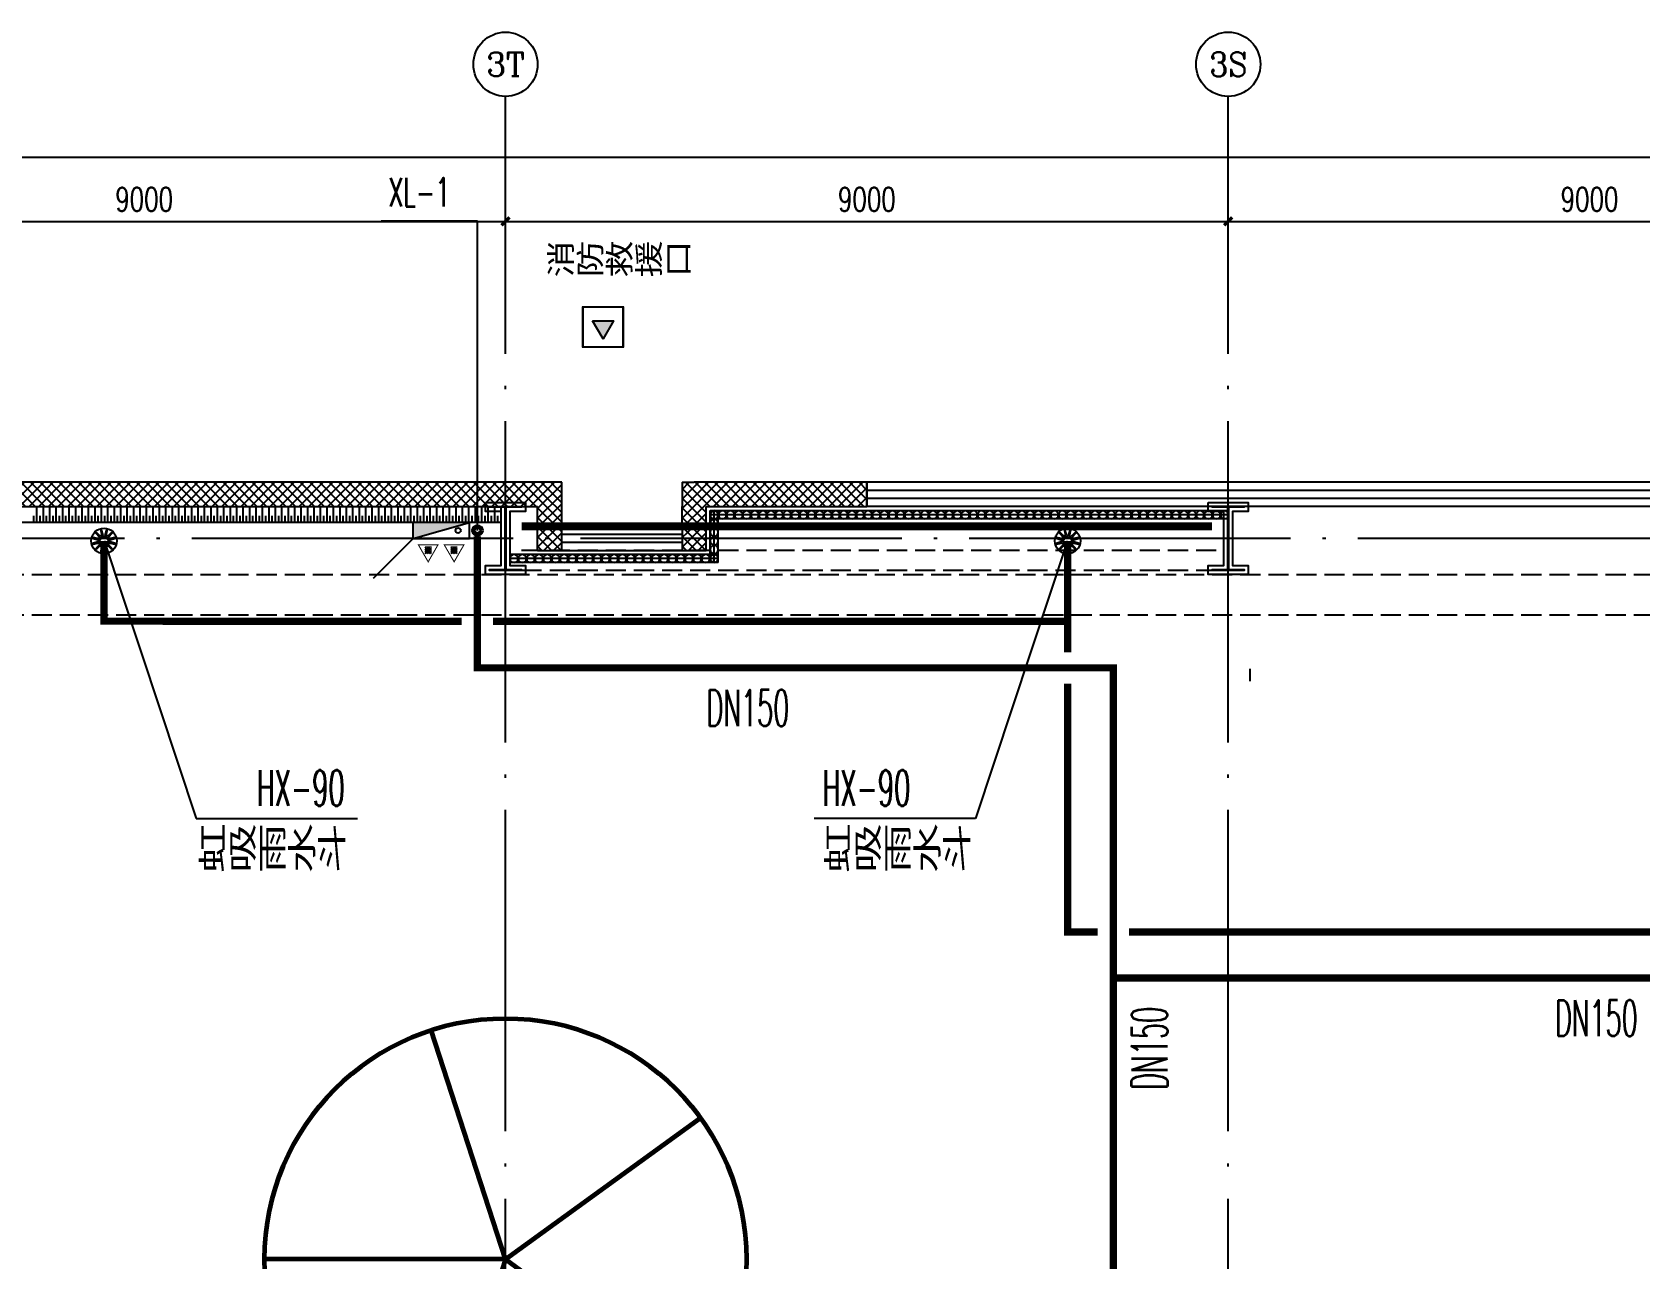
# Model space of a CAD drawing. Extents: x -452079 to 117456, y 3902 to 836955.
# Drawn here: x -287749 to -267728, y 611751 to 627024 of the extents above; entities that cross this region are included whole.
import ezdxf
from ezdxf.enums import TextEntityAlignment as Align

# ---------------------------------------------------------------- set-up
doc = ezdxf.new("R2010")
doc.units = 0
doc.header["$LTSCALE"] = 1000
doc.header["$MEASUREMENT"] = 0
for name, pattern in [('CENTER', [2, 1.25, -0.25, 0.25, -0.25]), ('DASH', [0.35, 0.25, -0.1]), ('DOTE', [2.42, 2, -0.2, 0.02, -0.2]), ('DOTE_30', [0.726, 0.6, -0.06, 0.006, -0.06])]:
    doc.linetypes.add(name, pattern=pattern)
for name, color, linetype in [('99平面图例外参$0$A-HATCH-2', 251, 'Continuous'), ('A-AXIS-D', 1, 'Continuous'), ('A-AXIS-DOTE', 14, 'DOTE'), ('A-HATCH-2', 251, 'Continuous'), ('A-HRAIL', 173, 'Continuous'), ('A-LIN-V', 9, 'Continuous'), ('A-SFCE', 30, 'Continuous'), ('A-TEXT', 61, 'Continuous'), ('A-WINDOW', 140, 'Continuous'), ('A-云线', 2, 'Continuous'), ('AS-COLN', 6, 'Continuous'), ('AS-WALL', 40, 'Continuous'), ('DIM_消防', 1, 'Continuous'), ('PUB_HATCH', 8, 'Continuous'), ('PUB_TEXT', 7, 'Continuous'), ('RP-N2-01$0$$0$A-WIND-J', 1, 'Continuous'), ('RP-N2-01$0$A-WIND-J', 3, 'Continuous'), ('SB_ZF消火栓', 10, 'Continuous'), ('SB_ZF消火栓M', 10, 'Continuous'), ('TEXT_消防', 1, 'Continuous'), ('WALL', 2, 'Continuous'), ('建-窗', 4, 'Continuous'), ('文本', 4, 'Continuous'), ('虹吸雨水斗', 6, 'Continuous')]:
    doc.layers.add(name, color=color, linetype=linetype)
for name, color, linetype, lineweight in [('Gps-ZF消防', 1, 'TG_X', 60), ('Gps-ZF雨水', 4, 'DOTE_30', 60), ('LG-ZF消防', 1, 'Continuous', 60), ('柱间支撑', 6, 'CENTER', 0)]:
    doc.layers.add(name, color=color, linetype=linetype, lineweight=lineweight)
doc.styles.add('_TCH_AXIS', font='COMPLEX', dxfattribs={"bigfont": 'GBCBIG'})
doc.styles.add('_TCH_DIM', font='SIMPLEX', dxfattribs={"width": 0.75, "bigfont": '@1HZTXT'})
doc.styles.add('_TCH_DIM_T3', font='SIMPLEX', dxfattribs={"width": 0.705882, "bigfont": 'GBCBIG'})
doc.styles.add('_TWT_PIPEDN', font='SIMPLEX', dxfattribs={"width": 0.65, "height": 3.5, "bigfont": 'HZTXT'})
doc.styles.add('_TWT_SERIAL', font='SIMPLEX', dxfattribs={"width": 0.8, "height": 3, "bigfont": 'HZTXT'})
doc.styles.add('TG_LINETYPE', font='SIMPLEX', dxfattribs={"width": 0.8, "height": 3.5, "bigfont": 'HZTXT'})
doc.linetypes.add('TG_X', pattern='A,5,-0.3,["X",TG_LINETYPE,S=0.1,R=0,X=-0.23,Y=-0.15],0', length=5.3)
doc.dimstyles.new('_TCH_ARCH&&100', dxfattribs={"dimtxt": 297.5, "dimasz": 100, "dimexe": 100, "dimexo": 100, "dimgap": 126.25, "dimtad": 1, "dimdec": 0, "dimzin": 0, "dimdsep": 46, "dimtxsty": '_TCH_DIM_T3', "dimblk": 'ARCHTICK', "dimcen": 0.09, "dimclrt": 7, "dimazin": 2, "dimtfac": 1, "dimtdec": 0, "dimtix": 1, "dimtmove": 2, "dimatfit": 3, "dimfxl": 0, "dimtolj": 1, "dimtzin": 0, "dimarcsym": 0})
pattern_1 = [(45, (321432.36, -540023.96), (-60.000061, 60.000061), []), (135, (321432.36, -540023.96), (-60.000061, -60.000061), [])]

# ---------------------------------------------------------------- blocks, each defined once
blk = doc.blocks.new('_ArchTick')
at = {"color": 0, "linetype": 'ByBlock', "const_width": 0.4}
blk.add_lwpolyline([(-0.5, -0.5), (0.5, 0.5)], dxfattribs=at)
blk = doc.blocks.new('*D375')
at = {"layer": 'A-AXIS-D', "color": 0, "lineweight": -2, "transparency": 16777216}
for p, q in [((30518, 83886), (30518, 84744)), ((39518, 83886), (39518, 84744)), ((30518, 84644), (39518, 84644))]:
    blk.add_line(p, q, dxfattribs=at)
at = {"layer": 'A-AXIS-D', "color": 0, "lineweight": -2, "transparency": 16777216, "xscale": 100, "yscale": 100, "zscale": 100, "rotation": 180}
blk.add_blockref('_ArchTick', (30518, 84644), dxfattribs=at)
at = {"layer": 'A-AXIS-D', "color": 0, "lineweight": -2, "transparency": 16777216, "xscale": 100, "yscale": 100, "zscale": 100}
blk.add_blockref('_ArchTick', (39518, 84644), dxfattribs=at)
at = {"layer": 'A-AXIS-D', "color": 7, "transparency": 16777216, "insert": (35018, 84919), "char_height": 297.5, "attachment_point": 5, "style": '_TCH_DIM_T3'}
blk.add_mtext('\\A1;9000', dxfattribs=at)
blk = doc.blocks.new('*D376')
at = {"layer": 'A-AXIS-D', "color": 0, "lineweight": -2, "transparency": 16777216}
for p, q in [((39518, 83886), (39518, 84744)), ((48518, 83886), (48518, 84744)), ((39518, 84644), (48518, 84644))]:
    blk.add_line(p, q, dxfattribs=at)
at = {"layer": 'A-AXIS-D', "color": 0, "lineweight": -2, "transparency": 16777216, "xscale": 100, "yscale": 100, "zscale": 100, "rotation": 180}
blk.add_blockref('_ArchTick', (39518, 84644), dxfattribs=at)
at = {"layer": 'A-AXIS-D', "color": 0, "lineweight": -2, "transparency": 16777216, "xscale": 100, "yscale": 100, "zscale": 100}
blk.add_blockref('_ArchTick', (48518, 84644), dxfattribs=at)
at = {"layer": 'A-AXIS-D', "color": 7, "transparency": 16777216, "insert": (44018, 84919), "char_height": 297.5, "attachment_point": 5, "style": '_TCH_DIM_T3'}
blk.add_mtext('\\A1;9000', dxfattribs=at)
blk = doc.blocks.new('*D377')
at = {"layer": 'A-AXIS-D', "color": 0, "lineweight": -2, "transparency": 16777216}
for p, q in [((48518, 83886), (48518, 84744)), ((57518, 83886), (57518, 84744)), ((48518, 84644), (57518, 84644))]:
    blk.add_line(p, q, dxfattribs=at)
at = {"layer": 'A-AXIS-D', "color": 0, "lineweight": -2, "transparency": 16777216, "xscale": 100, "yscale": 100, "zscale": 100, "rotation": 180}
blk.add_blockref('_ArchTick', (48518, 84644), dxfattribs=at)
at = {"layer": 'A-AXIS-D', "color": 0, "lineweight": -2, "transparency": 16777216, "xscale": 100, "yscale": 100, "zscale": 100}
blk.add_blockref('_ArchTick', (57518, 84644), dxfattribs=at)
at = {"layer": 'A-AXIS-D', "color": 7, "transparency": 16777216, "insert": (53018, 84919), "char_height": 297.5, "attachment_point": 5, "style": '_TCH_DIM_T3'}
blk.add_mtext('\\A1;9000', dxfattribs=at)
blk = doc.blocks.new('*D394')
at = {"layer": 'A-AXIS-D', "color": 0, "lineweight": -2, "transparency": 16777216}
for p, q in [((7618, 83986), (7618, 85544)), ((193318, 83986), (193318, 85544)), ((7618, 85444), (193318, 85444))]:
    blk.add_line(p, q, dxfattribs=at)
at = {"layer": 'A-AXIS-D', "color": 0, "lineweight": -2, "transparency": 16777216, "xscale": 100, "yscale": 100, "zscale": 100, "rotation": 180}
blk.add_blockref('_ArchTick', (7618, 85444), dxfattribs=at)
at = {"layer": 'A-AXIS-D', "color": 0, "lineweight": -2, "transparency": 16777216, "xscale": 100, "yscale": 100, "zscale": 100}
blk.add_blockref('_ArchTick', (193318, 85444), dxfattribs=at)
at = {"layer": 'A-AXIS-D', "color": 7, "transparency": 16777216, "insert": (100468, 85719), "char_height": 297.5, "attachment_point": 5, "style": '_TCH_DIM_T3'}
blk.add_mtext('\\A1;185700', dxfattribs=at)
blk = doc.blocks.new('4324324')
at = {"layer": 'A-HATCH-2', "color": 8, "linetype": 'DASH'}
for p, q in [((-294754, 620270), (-135554, 620270)), ((-294754, 619770), (-135554, 619770))]:
    blk.add_line(p, q, dxfattribs=at)
blk = doc.blocks.new('w4324324')
at = {"layer": 'A-HATCH-2', "lineweight": 60}
for q in [(-1694760, 686605), (-1697614, 684532), (-1691907, 684532), (-1696524, 681178), (-1692997, 681178)]:
    blk.add_line((-1694760, 683605), q, dxfattribs=at)
blk.add_circle((-1694760, 683605), 3000, dxfattribs=at)
blk = doc.blocks.new('342343')
at = {"layer": 'A-LIN-V'}
blk.add_blockref('w4324324', (1084560, 81556), dxfattribs=at)
blk = doc.blocks.new('w42343243')
at = {"layer": 'A-HATCH-2', "color": 2}
blk.add_lwpolyline([(-165104, 621070), (-164604, 621070), (-164604, 620958), (-164800, 620958), (-164800, 620282), (-164604, 620282), (-164604, 620170), (-165104, 620170), (-165104, 620282), (-164908, 620282), (-164908, 620958), (-165104, 620958)], close=True, dxfattribs=at)
at = {"layer": 'AS-COLN', "color": 8}
blk.add_lwpolyline([(-165054, 621020), (-164654, 621020), (-164654, 621008), (-164850, 621008), (-164850, 620232), (-164654, 620232), (-164654, 620220), (-165054, 620220), (-165054, 620232), (-164858, 620232), (-164858, 621008), (-165054, 621008)], close=True, dxfattribs=at)
blk = doc.blocks.new('42343')
at = {"layer": 'A-WINDOW'}
for p in [(-117000, 100), (-108000, 100)]:
    blk.add_blockref('w42343243', p, dxfattribs=at)
blk = doc.blocks.new('RP-N2-01$0$$0$xfjy')
at = {"layer": 'RP-N2-01$0$$0$A-WIND-J'}
h = blk.add_hatch(color=8, dxfattribs=at)
h.dxf.hatch_style = 1
h.paths.add_polyline_path([(1141876, -26214), (1142135, -26214), (1142005, -25989)])
at = {"layer": 'RP-N2-01$0$$0$A-WIND-J', "color": 8, "const_width": 25}
blk.add_lwpolyline([(1141755, -25889), (1141755, -26389), (1142255, -26389), (1142255, -25889)], close=True, dxfattribs=at)
at = {"layer": 'RP-N2-01$0$$0$A-WIND-J', "color": 8}
for points in [[(1141755, -26389), (1142255, -26389), (1142255, -25889), (1141755, -25889)], [(1141876, -26214), (1142135, -26214), (1142005, -25989)]]:
    blk.add_lwpolyline(points, close=True, dxfattribs=at)
blk = doc.blocks.new('RP-N2-01$0$xfjy')
at = {"layer": 'RP-N2-01$0$$0$A-WIND-J', "color": 8}
blk.add_blockref('RP-N2-01$0$$0$xfjy', (0, 0), dxfattribs=at)
blk = doc.blocks.new('99平面图例外参$0$$LinePat$填挖边坡')
at = {"color": 8}
for p, q in [((0, 0), (0, -1500)), ((300, 0), (300, -600))]:
    blk.add_line(p, q, dxfattribs=at)
blk = doc.blocks.new('99平面图例外参$0$$LinePat$圆环')
for points in [[(0, 150), (300, 150)], [(0, 0), (300, 0)], [(0, -150), (300, -150)]]:
    blk.add_lwpolyline(points)
at = {"color": 0}
blk.add_circle((150, 0), 150, dxfattribs=at)
blk = doc.blocks.new('WINDOW2DLIB$DYNSTYLE$00000005')
at = {"color": 0}
for points in [[(-0.5, 0.5), (-0.5, -0.5)], [(-0.5, 0.5), (0.5, 0.5)], [(0.5, -0.5), (0.5, 0.5)], [(0.5, 0.1667), (-0.5, 0.1667)], [(0.5, -0.1667), (-0.5, -0.1667)], [(-0.5, -0.5), (0.5, -0.5)]]:
    blk.add_lwpolyline(points, dxfattribs=at)
blk = doc.blocks.new('“奔腾”虹吸雨水斗')
at = {"layer": '虹吸雨水斗', "lineweight": 25}
for p, q in [((947048, 86793), (947066, 86707)), ((947082, 86711), (947055, 86795)), ((947125, 86795), (947098, 86711)), ((947114, 86707), (947132, 86793)), ((946944, 86685), (947028, 86658)), ((947028, 86641), (946944, 86614)), ((947032, 86673), (946946, 86692)), ((946946, 86607), (947032, 86625)), ((946982, 86753), (947040, 86688)), ((947040, 86611), (946982, 86546)), ((947052, 86699), (946987, 86758)), ((946987, 86541), (947052, 86600)), ((947066, 86592), (947048, 86506)), ((947055, 86504), (947082, 86587)), ((947098, 86587), (947125, 86504)), ((947132, 86506), (947114, 86592)), ((947194, 86758), (947128, 86699)), ((947128, 86600), (947194, 86541)), ((947140, 86688), (947199, 86753)), ((947199, 86546), (947140, 86611)), ((947234, 86692), (947148, 86673)), ((947148, 86625), (947234, 86607)), ((947152, 86658), (947236, 86685)), ((947236, 86614), (947152, 86641))]:
    blk.add_line(p, q, dxfattribs=at)
for radius in [150, 47.6]:
    blk.add_circle((947090, 86649), radius, dxfattribs=at)
for centre, start, end in [((947025, 86649), 291.6382, 68.3675), ((947034, 86682), 261.6382, 38.3675), ((947034, 86617), 321.6382, 98.3675), ((947057, 86706), 231.6382, 8.3675), ((947057, 86593), 351.6382, 128.3675), ((947090, 86715), 201.6382, 338.3675), ((947090, 86584), 21.6382, 158.3675), ((947123, 86706), 171.6382, 308.3675), ((947123, 86593), 51.6382, 188.3675), ((947147, 86682), 141.6382, 278.3675), ((947147, 86617), 81.6382, 218.3675), ((947155, 86649), 111.6382, 248.3675)]:
    blk.add_arc(centre, 8.82, start, end, dxfattribs=at)
blk = doc.blocks.new('A$C5D961328')
at = {"layer": 'SB_ZF消火栓', "linetype": 'Continuous'}
h = blk.add_hatch(dxfattribs=at)
h.set_pattern_fill('ANSI31', color=256, scale=129.330432, angle=270, style=0)
h.set_pattern_definition([(45, (-18410.044, -5691.868), (11.431303, -11.431303), [])])
h.paths.add_polyline_path([(228, 343), (228, 427), (153, 427), (153, 343)])
h = blk.add_hatch(dxfattribs=at)
h.set_pattern_fill('ANSI31', color=256, scale=129.330432, angle=270, style=0)
h.set_pattern_definition([(45, (-18087.504, -5691.868), (11.431303, -11.431303), [])])
h.paths.add_polyline_path([(550, 343), (550, 427), (475, 427), (475, 343)])
at = {"layer": 'SB_ZF消火栓'}
blk.add_hatch(color=256, dxfattribs=at).paths.add_polyline_path([(0, 40), (700, 40), (700, 240)])
for p, q in [((1195, 735), (700, 240)), ((700, 240), (0, 240)), ((0, 240), (0, 40)), ((700, 240), (0, 40)), ((700, 240), (700, 40)), ((0, 40), (700, 40))]:
    blk.add_line(p, q, dxfattribs=at)
at = {"layer": 'SB_ZF消火栓', "linetype": 'Continuous'}
for points, const_width in [([(312, 321), (190, 531), (69, 321), (312, 321), (190, 531)], 12.9), ([(228, 343), (228, 427), (153, 427), (153, 343), (228, 343)], 7.76), ([(634, 321), (513, 531), (392, 321), (634, 321), (513, 531)], 12.9), ([(550, 343), (550, 427), (475, 427), (475, 343), (550, 343)], 7.76)]:
    blk.add_lwpolyline(points, dxfattribs=dict(at, const_width=const_width))
at = {"layer": 'SB_ZF消火栓', "color": 1}
blk.add_circle((140, 140), 32.5, dxfattribs=at)
blk = doc.blocks.new('A$C515E426B')
at = {"layer": 'PUB_HATCH'}
h = blk.add_hatch(dxfattribs=at)
h.set_pattern_fill('多孔材料', color=256, scale=30, style=0)
h.set_pattern_definition(pattern_1)
h.paths.add_polyline_path([(40218.2, 81396.1), (26268.2, 81396.1), (26268.2, 81096.1), (39918.2, 81096.1)])
h = blk.add_hatch(dxfattribs=at)
h.set_pattern_fill('多孔材料', color=256, scale=30, style=0)
h.set_pattern_definition(pattern_1)
h.paths.add_polyline_path([(39918.2, 80546), (40218.2, 80846), (40218.2, 81396.1), (39918.2, 81096.1)])
h = blk.add_hatch(dxfattribs=at)
h.set_pattern_fill('多孔材料', color=256, scale=30, style=0)
h.set_pattern_definition(pattern_1)
h.paths.add_polyline_path([(41718.2, 81096), (41868.2, 81246.1), (41868.2, 81396), (41718.2, 81396)])
h = blk.add_hatch(dxfattribs=at)
h.set_pattern_fill('多孔材料', color=256, scale=30, style=0)
h.set_pattern_definition(pattern_1)
h.paths.add_polyline_path([(42018.2, 81096.1), (44018.2, 81096.1), (44018.2, 81396.1), (41868.2, 81396.1), (41868.2, 81246.1)])
h = blk.add_hatch(dxfattribs=at)
h.set_pattern_fill('多孔材料', color=256, scale=30, style=0)
h.set_pattern_definition(pattern_1)
h.paths.add_polyline_path([(41718.2, 80846), (42018.2, 80546), (42018.2, 81096.1), (41868.2, 81246.1), (41718.2, 81096)])
h = blk.add_hatch(dxfattribs=at)
h.set_pattern_fill('多孔材料', color=256, scale=30, style=0)
h.set_pattern_definition(pattern_1)
h.paths.add_polyline_path([(39918.2, 80546), (40218.2, 80546), (40218.2, 80846)])
h = blk.add_hatch(dxfattribs=at)
h.set_pattern_fill('多孔材料', color=256, scale=30, style=0)
h.set_pattern_definition(pattern_1)
h.paths.add_polyline_path([(41718.2, 80846), (41718.2, 80546), (42018.2, 80546)])
at = {"layer": 'A-AXIS-D'}
for centre in [(39518.2, 86600), (48518.2, 86600)]:
    blk.add_circle(centre, 400, dxfattribs=at)
at = {"layer": 'A-AXIS-DOTE', "color": 8, "ltscale": 2}
for p, q in [((39518.2, 716), (39518.2, 86196)), ((48518.2, 716), (48518.2, 86200)), ((199332.4, 80696), (3362.4, 80696))]:
    blk.add_line(p, q, dxfattribs=at)
at = {"layer": 'A-LIN-V'}
blk.add_line((39464.2, 80896.1), (26618.2, 80896.1), dxfattribs=at)
at = {"layer": 'A-SFCE', "color": 8, "linetype": 'DASH'}
for p, q in [((48368.2, 80546.1), (39668.2, 80546.1)), ((48368.2, 80296.1), (39668.2, 80296.1))]:
    blk.add_line(p, q, dxfattribs=at)
at = {"layer": 'A-云线', "color": 9, "linetype": 'DASH'}
blk.add_line((48793.2, 78921), (48793.2, 79071), dxfattribs=at)
at = {"layer": 'AS-WALL'}
for p, q in [((40218.2, 81396.1), (26268.2, 81396.1)), ((40218.2, 80846), (40218.2, 81396.1)), ((41718.2, 81396), (41868.2, 81396)), ((41718.2, 81396), (41718.2, 81096)), ((44018.2, 81396.1), (41868.2, 81396.1)), ((44018.2, 81096.1), (44018.2, 81396.1)), ((26268.2, 81096.1), (39918.2, 81096.1)), ((39918.2, 80546), (39918.2, 81096.1)), ((41718.2, 81096), (41718.2, 81096)), ((41718.2, 80846), (41718.2, 81096)), ((42018.2, 81096.1), (44018.2, 81096.1)), ((42018.2, 80546), (42018.2, 81096.1)), ((40218.2, 80546), (40218.2, 80846)), ((41718.2, 80846), (41718.2, 80546)), ((39918.2, 80546), (40218.2, 80546)), ((41718.2, 80546), (42018.2, 80546))]:
    blk.add_line(p, q, dxfattribs=at)
at = {"layer": '柱间支撑', "color": 8, "const_width": 100}
blk.add_lwpolyline([(48318.2, 80846), (39718.2, 80846)], dxfattribs=at)
at = {"layer": '99平面图例外参$0$A-HATCH-2', "color": 203, "xscale": 0.1338124999985388, "yscale": 0.1333333333333333, "zscale": 0.1333333333333333, "rotation": 179.9999999990436}
for p in [(33683.5, 80896.1), (33763.8, 80896.1), (33844.1, 80896.1), (33924.3, 80896.1), (34004.6, 80896.1), (34084.9, 80896.1), (34165.2, 80896.1), (34245.5, 80896.1), (34325.8, 80896.1), (34406.1, 80896.1), (34486.4, 80896.1), (34566.6, 80896.1), (34646.9, 80896.1), (34727.2, 80896.1), (34807.5, 80896.1), (34887.8, 80896.1), (34968.1, 80896.1), (35048.4, 80896.1), (35128.7, 80896.1), (35208.9, 80896.1), (35289.2, 80896.1), (35369.5, 80896.1), (35449.8, 80896.1), (35530.1, 80896.1), (35610.4, 80896.1), (35690.7, 80896.1), (35771, 80896.1), (35851.2, 80896.1), (35931.5, 80896.1), (36011.8, 80896.1), (36092.1, 80896.1), (36172.4, 80896.1), (36252.7, 80896.1), (36333, 80896.1), (36413.3, 80896.1), (36493.5, 80896.1), (36573.8, 80896.1), (36654.1, 80896.1), (36734.4, 80896.1), (36814.7, 80896.1), (36895, 80896.1), (36975.3, 80896.1), (37055.6, 80896.1), (37135.8, 80896.1), (37216.1, 80896.1), (37296.4, 80896.1), (37376.7, 80896.1), (37457, 80896.1), (37537.3, 80896.1), (37617.6, 80896.1), (37697.9, 80896.1), (37778.1, 80896.1), (37858.4, 80896.1), (37938.7, 80896.1), (38019, 80896.1), (38099.3, 80896.1), (38179.6, 80896.1), (38259.9, 80896.1), (38340.2, 80896.1), (38420.4, 80896.1), (38500.7, 80896.1), (38581, 80896.1), (38661.3, 80896.1), (38741.6, 80896.1), (38821.9, 80896.1), (38902.2, 80896.1), (38982.5, 80896.1), (39062.7, 80896.1), (39143, 80896.1), (39223.3, 80896.1), (39303.6, 80896.1), (39383.9, 80896.1), (39464.2, 80896.1)]:
    blk.add_blockref('99平面图例外参$0$$LinePat$填挖边坡', p, dxfattribs=at)
at = {"layer": 'A-HRAIL', "yscale": 0.3333333333333333, "zscale": 0.3333333333333333}
for p, xscale, rotation in [((42118.2, 80937.7), -0.3611111227129974, 270), ((42169, 80990), -0.336163315173153, 359.9999999997964), ((42118.2, 80829.3), -0.3611111227129974, 270), ((42269.9, 80990), -0.336163315173153, 359.9999999997964), ((42370.7, 80990), -0.336163315173153, 359.9999999997964), ((42471.6, 80990), -0.336163315173153, 359.9999999997964), ((42572.4, 80990), -0.336163315173153, 359.9999999997964), ((42673.3, 80990), -0.336163315173153, 359.9999999997964), ((42774.1, 80990), -0.336163315173153, 359.9999999997964), ((42875, 80990), -0.336163315173153, 359.9999999997964), ((42975.8, 80990), -0.336163315173153, 359.9999999997964), ((43076.7, 80990), -0.336163315173153, 359.9999999997964), ((43177.5, 80990), -0.336163315173153, 359.9999999997964), ((43278.4, 80990), -0.336163315173153, 359.9999999997964), ((43379.2, 80990), -0.336163315173153, 359.9999999997964), ((43480.1, 80990), -0.336163315173153, 359.9999999997964), ((43580.9, 80990), -0.336163315173153, 359.9999999997964), ((43681.8, 80990), -0.336163315173153, 359.9999999997964), ((43782.6, 80990), -0.336163315173153, 359.9999999997964), ((43883.5, 80990), -0.336163315173153, 359.9999999997964), ((43984.3, 80990), -0.336163315173153, 359.9999999997964), ((44085.2, 80990), -0.336163315173153, 359.9999999997964), ((44186, 80990), -0.336163315173153, 359.9999999997964), ((44286.9, 80990), -0.336163315173153, 359.9999999997964), ((44387.7, 80990), -0.336163315173153, 359.9999999997964), ((44488.6, 80990), -0.336163315173153, 359.9999999997964), ((44589.4, 80990), -0.336163315173153, 359.9999999997964), ((44690.3, 80990), -0.336163315173153, 359.9999999997964), ((44791.1, 80990), -0.336163315173153, 359.9999999997964), ((44892, 80990), -0.336163315173153, 359.9999999997964), ((44992.8, 80990), -0.336163315173153, 359.9999999997964), ((45093.6, 80990), -0.336163315173153, 359.9999999997964), ((45194.5, 80990), -0.336163315173153, 359.9999999997964), ((45295.3, 80990), -0.336163315173153, 359.9999999997964), ((45396.2, 80990), -0.336163315173153, 359.9999999997964), ((45497, 80990), -0.336163315173153, 359.9999999997964), ((45597.9, 80990), -0.336163315173153, 359.9999999997964), ((45698.7, 80990), -0.336163315173153, 359.9999999997964), ((45799.6, 80990), -0.336163315173153, 359.9999999997964), ((45900.4, 80990), -0.336163315173153, 359.9999999997964), ((46001.3, 80990), -0.336163315173153, 359.9999999997964), ((46102.1, 80990), -0.336163315173153, 359.9999999997964), ((46203, 80990), -0.336163315173153, 359.9999999997964), ((46303.8, 80990), -0.336163315173153, 359.9999999997964), ((46404.7, 80990), -0.336163315173153, 359.9999999997964), ((46505.5, 80990), -0.336163315173153, 359.9999999997964), ((46606.4, 80990), -0.336163315173153, 359.9999999997964), ((46707.2, 80990), -0.336163315173153, 359.9999999997964), ((46808.1, 80990), -0.336163315173153, 359.9999999997964), ((46908.9, 80990), -0.336163315173153, 359.9999999997964), ((47009.8, 80990), -0.336163315173153, 359.9999999997964), ((47110.6, 80990), -0.336163315173153, 359.9999999997964), ((47211.5, 80990), -0.336163315173153, 359.9999999997964), ((47312.3, 80990), -0.336163315173153, 359.9999999997964), ((47413.2, 80990), -0.336163315173153, 359.9999999997964), ((47514, 80990), -0.336163315173153, 359.9999999997964), ((47614.9, 80990), -0.336163315173153, 359.9999999997964), ((47715.7, 80990), -0.336163315173153, 359.9999999997964), ((47816.6, 80990), -0.336163315173153, 359.9999999997964), ((47917.4, 80990), -0.336163315173153, 359.9999999997964), ((48018.3, 80990), -0.336163315173153, 359.9999999997964), ((48119.1, 80990), -0.336163315173153, 359.9999999997964), ((48220, 80990), -0.336163315173153, 359.9999999997964), ((48320.8, 80990), -0.336163315173153, 359.9999999997964), ((48421.7, 80990), -0.336163315173153, 359.9999999997964), ((48522.5, 80990), -0.336163315173153, 359.9999999997964), ((42118.2, 80721), -0.3611111227129974, 270), ((42118.2, 80612.7), -0.3611111227129974, 270), ((42118.2, 80504.3), -0.3611111227129974, 270), ((42118.2, 80396), -0.3611111227129974, 270)]:
    blk.add_blockref('99平面图例外参$0$$LinePat$圆环', p, dxfattribs=dict(at, xscale=xscale, rotation=rotation))
at = {"layer": 'A-HRAIL', "xscale": -0.3461333288391431, "yscale": 0.3333333333333333, "zscale": 0.3333333333333333}
for p in [(39676, 80446), (39779.9, 80446), (39883.7, 80446), (39987.5, 80446), (40091.4, 80446), (40195.2, 80446), (40299.1, 80446), (40402.9, 80446), (40506.7, 80446), (40610.6, 80446), (40714.4, 80446), (40818.3, 80446), (40922.1, 80446), (41025.9, 80446), (41129.8, 80446), (41233.6, 80446), (41337.5, 80446), (41441.3, 80446), (41545.1, 80446), (41649, 80446), (41752.8, 80446), (41856.7, 80446), (41960.5, 80446), (42064.3, 80446), (42168.2, 80446)]:
    blk.add_blockref('99平面图例外参$0$$LinePat$圆环', p, dxfattribs=at)
at = {"layer": 'A-LIN-V', "rotation": 90}
blk.add_blockref('342343', (804678.8, 681921), dxfattribs=at)
at = {"layer": 'A-WINDOW'}
for name in ['42343', '4324324']:
    blk.add_blockref(name, (321372.4, -540024), dxfattribs=at)
at = {"layer": 'RP-N2-01$0$A-WIND-J', "xscale": -1, "rotation": 180}
blk.add_blockref('RP-N2-01$0$xfjy', (-1101272.7, 57191, 0), dxfattribs=at)
at = {"layer": '建-窗', "yscale": 300, "zscale": 300}
for p, xscale, rotation in [((50618.2, 81246.1), 13200, 180.0000000003004), ((40968.2, 80696), -1500, 179.9999999999556)]:
    blk.add_blockref('WINDOW2DLIB$DYNSTYLE$00000005', p, dxfattribs=dict(at, xscale=xscale, rotation=rotation))
at = {"layer": 'A-TEXT', "color": 8, "style": '_TCH_DIM'}
blk.add_text('消防救援口', height=384.1, dxfattribs=at).set_placement((40021.8, 83964.6, 0))
at = {"layer": 'PUB_TEXT', "style": '_TCH_AXIS'}
for s, height, p, p2 in [('3T', 294.28, (39280, 86452.9), (39756.4, 86452.9)), ('3S', 300.65, (48282, 86449.7), (48754.4, 86449.7))]:
    blk.add_text(s, height=height, dxfattribs=at).set_placement(p, p2, align=Align.FIT)
at = {"layer": 'A-AXIS-D'}
for base, p1, p2, picture, middle in [((193318.2, 85443.8), (7618.2, 83885.8), (193318.2, 83885.8), '*D394', (100468.2, 85718.8)), ((39518.2, 84643.8), (30518.2, 83785.8), (39518.2, 83785.8), '*D375', (35018.2, 84918.8)), ((48518.2, 84643.8), (39518.2, 83785.8), (48518.2, 83785.8), '*D376', (44018.2, 84918.8)), ((57518.2, 84643.8), (48518.2, 83785.8), (57518.2, 83785.8), '*D377', (53018.2, 84918.8))]:
    dim = blk.add_linear_dim(base=base, p1=p1, p2=p2, angle=0, dimstyle='_TCH_ARCH&&100', override={"dimgap": 0}, dxfattribs=at)
    dim.commit()
    dim.dimension.update_dxf_attribs({"geometry": picture, "text_midpoint": middle, "dimtype": 161})

msp = doc.modelspace()

# ---------------------------------------------------------------- hatches: boundary and pattern name
at = {"layer": 'Gps-ZF消防'}
for points in [[(-282204.18, 619109.29), (-282204.18, 619064.29), (-282249.18, 619064.29)], [(-282204.18, 619109.29), (-282249.18, 619109.29), (-282249.18, 619064.29)], [(-274284.68, 619109.29), (-274239.68, 619109.29), (-274239.68, 619154.29)], [(-274284.68, 619109.29), (-274284.68, 619154.29), (-274239.68, 619154.29)]]:
    msp.add_hatch(color=256, dxfattribs=at).paths.add_polyline_path(points)
at = {"layer": 'Gps-ZF雨水'}
for points in [[(-286854.18, 619689.95), (-286899.18, 619689.95), (-286899.18, 619644.96)], [(-286854.18, 619689.95), (-286854.19, 619644.95), (-286899.18, 619644.96)], [(-274854.18, 615821.29), (-274899.18, 615821.29), (-274899.18, 615776.29)], [(-274854.18, 615821.29), (-274854.19, 615776.29), (-274899.18, 615776.29)]]:
    msp.add_hatch(color=256, dxfattribs=at).paths.add_polyline_path(points)

# ---------------------------------------------------------------- linework, layer by layer
at = {"layer": 'DIM_消防'}
for p, q in [((-282204.18, 624671.3), (-283402.33, 624671.3)), ((-282204.18, 620820.05), (-282204.18, 624671.3))]:
    msp.add_line(p, q, dxfattribs=at)
at = {"layer": 'Gps-ZF消防', "const_width": 90}
for points in [[(-282204.18, 619109.29), (-282204.18, 620745.05)], [(-282204.18, 619109.29), (-274284.68, 619109.29)], [(-274284.68, 619109.29), (-274284.68, 615246.54)], [(-274284.68, 615246.54), (-274284.68, 607755.02)], [(-274284.68, 615246.54), (-261266.86, 615246.54)]]:
    msp.add_lwpolyline(points, dxfattribs=at)
at = {"layer": 'Gps-ZF雨水', "const_width": 90}
for points in [[(-286854.18, 619689.95), (-286854.18, 620690.05)], [(-274854.18, 619688.19), (-274854.18, 620690.05)], [(-286854.18, 619689.95), (-282399.18, 619689.3)], [(-282009.18, 619689.24), (-274854.18, 619688.19)], [(-274854.18, 619304.29), (-274854.18, 619688.19)], [(-274854.18, 615821.29), (-274854.18, 618914.29)], [(-274854.18, 615821.29), (-274479.68, 615821.23)], [(-274089.68, 615821.17), (-261854.18, 615819.38)]]:
    msp.add_lwpolyline(points, dxfattribs=at)
at = {"layer": 'LG-ZF消防'}
msp.add_circle((-282204.18, 620820.05), 50, dxfattribs=at)
at = {"layer": '文本'}
for p, q in [((-286854.18, 620690.05), (-285706.93, 617233.2)), ((-274854.18, 620690.05), (-276001.44, 617233.2)), ((-285706.93, 617233.2), (-283697.94, 617233.2)), ((-276001.44, 617233.2), (-278010.43, 617233.2))]:
    msp.add_line(p, q, dxfattribs=at)

# ---------------------------------------------------------------- block references
at = {"layer": 'SB_ZF消火栓M', "rotation": 180}
msp.add_blockref('A$C5D961328', (-282304.15, 620960.04), dxfattribs=at)
at = {"layer": 'WALL'}
msp.add_blockref('A$C515E426B', (-321372.36, 540023.96), dxfattribs=at)
at = {"layer": '文本', "xscale": 1.061320754715, "yscale": 1.061320754715, "zscale": 1.061320754715}
for p in [(-1292020.52, 528727.25), (-1280020.52, 528727.25)]:
    msp.add_blockref('“奔腾”虹吸雨水斗', p, dxfattribs=at)

# ---------------------------------------------------------------- texts
at = {"layer": 'DIM_消防', "color": 7, "style": '_TWT_SERIAL', "width": 0.6}
msp.add_text('XL-1', height=360, dxfattribs=at).set_placement((-283312.33, 624851.3))
at = {"layer": 'TEXT_消防', "style": '_TWT_PIPEDN', "width": 0.52}
for p in [(-279353.33, 618384.29), (-268786.45, 614521.54)]:
    msp.add_text('DN150', height=450, dxfattribs=at).set_placement(p)
msp.add_text('DN150', height=450, rotation=90, dxfattribs=at).set_placement((-273609.34, 613855.61))
at = {"layer": '文本', "color": 7, "style": '_TCH_DIM'}
for s, height, width, p in [('HX-90', 446.25, 0.529412, (-284950.44, 617390.7)), ('HX-90', 446.25, 0.529412, (-277905.43, 617390.7)), ('虹吸雨水斗', 520.866, 0.75, (-285691.08, 616576.54)), ('虹吸雨水斗', 520.866, 0.75, (-277905.43, 616576.54))]:
    msp.add_text(s, height=height, dxfattribs=dict(at, width=width)).set_placement(p)

doc.saveas('drawing.dxf')
